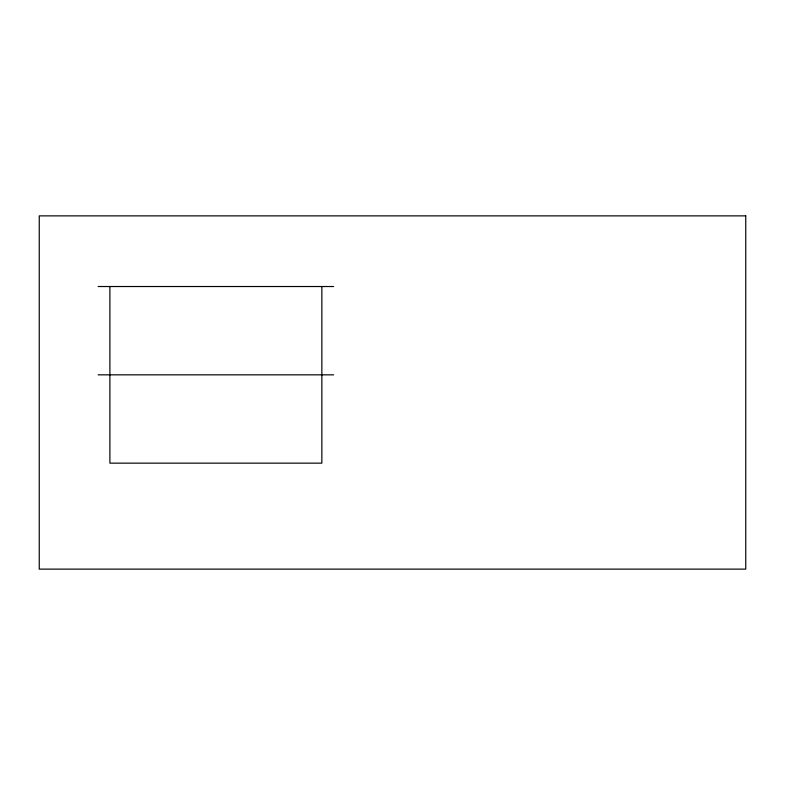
<?xml version="1.0" encoding="UTF-8"?>
<svg xmlns="http://www.w3.org/2000/svg" width="785" height="785" viewBox="0 0 785 785"><rect width="100%" height="100%" fill="white"/><g stroke="black" fill="none" stroke-linecap="round" stroke-linejoin="round"><path stroke-width="1.18" d="M98.125 286.525L333.625 286.525M98.125 374.837L333.625 374.837M321.85 286.525L321.85 463.15L109.9 463.15L109.9 286.525M745.75 215.875L39.25 215.875L39.25 569.125L745.75 569.125L745.75 215.875"/></g></svg>
